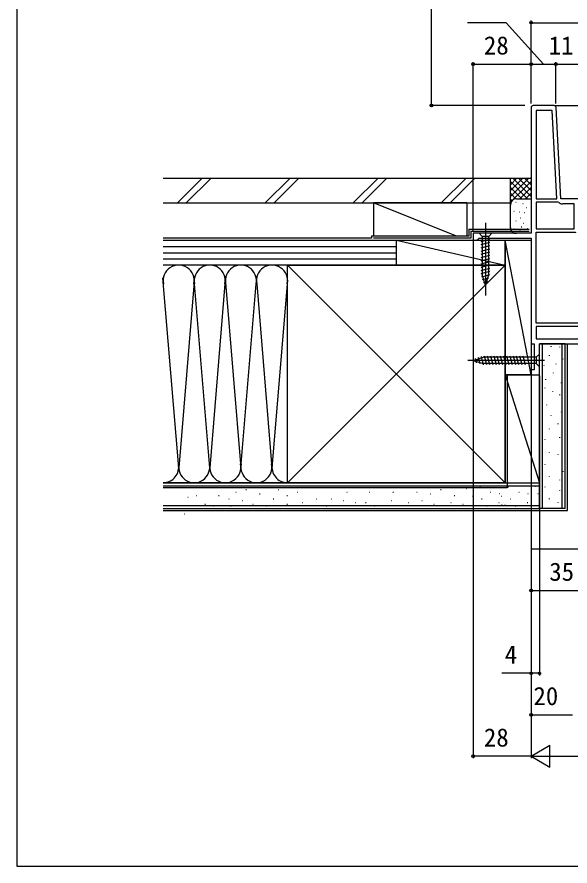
# Model space of a CAD drawing. Units: millimetres, scale not verified. Extents: x -525 to 525, y -783 to 778.
# Drawn here: x -525 to -258.2, y -782.7 to -373 of the extents above; entities that cross this region are included whole.
import ezdxf
from ezdxf.enums import TextEntityAlignment as Align

# ---------------------------------------------------------------- set-up
doc = ezdxf.new("R2010")
doc.units = ezdxf.units.MM
doc.header["$LTSCALE"] = 4
for name, color, linetype in [('0-3_YKK_11', 7, 'Continuous'), ('0-5_YKK_12', 2, 'Continuous'), ('0-6_YKK_13', 4, 'Continuous'), ('0-8_YKK_D', 6, 'Continuous'), ('0-9_YKK_ZWAK', 7, 'Continuous'), ('0-A_YSS_K', 3, 'Continuous'), ('0-B_YSS_KE', 3, 'Continuous')]:
    doc.layers.add(name, color=color, linetype=linetype)
doc.styles.add('ＭＳ ゴシック', font='')
doc.styles.get('ＭＳ ゴシック').set_extended_font_data('MS Gothic')

msp = doc.modelspace()

# ---------------------------------------------------------------- linework, layer by layer
at = {"layer": '0-3_YKK_11'}
msp.add_line((-265.949, -415.7), (-276, -415.7), dxfattribs=at)
for points in [[(-277, -416.7), (-277, -477.3), (-305, -477.3), (-305, -480.7), (-303.1, -480.7), (-302.6, -480.2), (-302.1, -479.7), (-277, -479.7), (-277, -530.7), (-275.5, -530.7), (-275.5, -543.2), (-277, -543.2), (-277, -545.7), (-273, -545.7), (-273, -530.7), (-221, -530.7), (-221, -528.9), (-223, -528.9), (-223, -520.7), (-226.3, -520.7)], [(-248.174, -466.915), (-253.8, -467.907), (-253.8, -463.1), (-248.444, -463.1), (-247.576, -463.642), (-247, -463.323), (-247, -460.7), (-262.642, -460.7), (-264.95, -416.648)], [(-263.635, -462.418), (-263.958, -462.3), (-274.6, -462.3), (-274.6, -475.2)], [(-274.6, -475.2), (-256.2, -475.2), (-256.2, -463.1), (-261.767, -463.1)], [(-274.6, -520.7), (-274.6, -476.8), (-255.8, -476.8), (-255.455, -476.938)], [(-253.6, -519.3), (-253.6, -520.7), (-274.6, -520.7)]]:
    msp.add_lwpolyline(points, dxfattribs=at)
for points in [[(-264.644, -460.7), (-266.877, -418.1), (-274.6, -418.1), (-274.6, -460.7)], [(-274.6, -528.3), (-248.6, -528.3), (-248.6, -522.3), (-274.6, -522.3)]]:
    msp.add_lwpolyline(points, close=True, dxfattribs=at)
for centre, radius, start, end in [((-276, -416.7), 1, 90.00001, 179.99999), ((-265.949, -416.7), 1, 3.00003, 90), ((-261.767, -460.2), 2.9, 229.88081, 270.00001)]:
    msp.add_arc(centre, radius, start, end, dxfattribs=at)
at = {"layer": '0-5_YKK_12'}
for p, q in [((-265.949, -415.7), (-103.5, -415.7)), ((-273.5, -545.7), (-273.002, -545.7))]:
    msp.add_line(p, q, dxfattribs=at)
at = {"layer": '0-6_YKK_13'}
for p, q in [((-299, -472.3), (-299, -507.3)), ((-295.9, -477.3), (-302.1, -477.3)), ((-302.1, -477.3), (-300.55, -478.85)), ((-300.55, -478.85), (-300.55, -497.384)), ((-297.45, -478.85), (-300.55, -478.85)), ((-295.9, -477.3), (-297.45, -478.85)), ((-297.45, -497.384), (-297.45, -478.85)), ((-301.1, -481.276), (-296.9, -480.151)), ((-301.1, -482.829), (-296.9, -481.704)), ((-301.1, -484.382), (-296.9, -483.257)), ((-301.1, -485.935), (-296.9, -484.81)), ((-301.1, -487.488), (-296.9, -486.363)), ((-301.1, -489.041), (-296.9, -487.916)), ((-301.1, -490.594), (-296.9, -489.469)), ((-301.1, -492.147), (-296.9, -491.021)), ((-301.1, -493.7), (-296.9, -492.574)), ((-301.1, -495.253), (-296.9, -494.127)), ((-301.1, -496.806), (-296.9, -495.68)), ((-300.841, -498.289), (-296.9, -497.233)), ((-299, -502.3), (-300.55, -497.384)), ((-300.39, -499.721), (-297.354, -498.908)), ((-299, -502.3), (-297.45, -497.384)), ((-299.938, -501.153), (-297.888, -500.604)), ((-298.38, -540.8), (-299.506, -536.6)), ((-296.827, -540.8), (-297.953, -536.6)), ((-295.274, -540.8), (-296.4, -536.6)), ((-293.721, -540.8), (-294.847, -536.6)), ((-292.169, -540.8), (-293.294, -536.6)), ((-290.616, -540.8), (-291.741, -536.6)), ((-289.063, -540.8), (-290.188, -536.6)), ((-287.51, -540.8), (-288.635, -536.6)), ((-285.957, -540.8), (-287.082, -536.6)), ((-284.404, -540.8), (-285.529, -536.6)), ((-282.851, -540.8), (-283.976, -536.6)), ((-281.298, -540.8), (-282.423, -536.6)), ((-279.745, -540.8), (-280.871, -536.6)), ((-270.5, -538.7), (-307.5, -538.7)), ((-305, -538.7), (-300.084, -537.15)), ((-305, -538.7), (-300.084, -537.15)), ((-305, -538.7), (-300.084, -540.25)), ((-303.304, -539.811), (-303.853, -537.761)), ((-301.608, -540.346), (-302.421, -537.31)), ((-299.933, -540.8), (-300.989, -536.858)), ((-274.55, -537.15), (-300.084, -537.15)), ((-274.55, -540.25), (-300.084, -540.25)), ((-273, -541.8), (-274.55, -540.25))]:
    msp.add_line(p, q, dxfattribs=at)
msp.add_lwpolyline([(-273, -535.6), (-274.55, -537.15), (-274.55, -540.25)], dxfattribs=at)
at = {"layer": '0-8_YKK_D'}
for p, q in [((-325, -415.7), (-325, -142.2)), ((-277, -412.7), (-277, -374.7)), ((-277, -375.7), (-221, -375.7)), ((-305, -476.3), (-305, -394.7)), ((-305, -395.7), (-277, -395.7)), ((-277, -414.7), (-277, -394.7)), ((-277, -414.7), (-277, -394.7)), ((-277, -395.7), (-265, -395.7)), ((-265, -414.7), (-265, -394.7)), ((-265, -413.7), (-265, -394.7)), ((-265, -395.7), (-254, -395.7)), ((-280, -415.7), (-326, -415.7)), ((-305, -481.2), (-305, -730.7)), ((-277, -545.45), (-277, -730.7)), ((-277, -546.2), (-277, -690.7)), ((-277, -547.2), (-277, -650.7)), ((-277, -548.7), (-277, -730.7)), ((-273, -546.2), (-273, -690.7)), ((-277, -549.7), (-277, -710.7)), ((-277, -649.7), (-242, -649.7)), ((-277, -709.7), (-257, -709.7)), ((-277, -729.7), (-267.907, -724.45)), ((-267.907, -734.95), (-267.907, -724.45)), ((-277, -729.7), (-305, -729.7)), ((-277, -729.7), (-267.907, -734.95)), ((-277, -729.7), (-258.813, -729.7)), ((-266.5, -729.7), (62.5, -729.7))]:
    msp.add_line(p, q, dxfattribs=at)
for points in [[(-271, -395.7), (-289, -375.7), (-307.727, -375.7)], [(-273, -689.7), (-277, -689.7), (-291.118, -689.7)]]:
    msp.add_lwpolyline(points, dxfattribs=at)
for centre in [(-277, -375.7), (-305, -395.7), (-277, -395.7), (-277, -395.7), (-265, -395.7), (-265, -395.7), (-325, -415.7), (-277, -649.7), (-277, -689.7), (-273, -689.7), (-277, -709.7), (-305, -729.7)]:
    msp.add_circle(centre, 0.637, dxfattribs=at)
at = {"layer": '0-9_YKK_ZWAK'}
msp.add_line((-525, 747.3), (-525, -782.7), dxfattribs=at)
msp.add_lwpolyline([(-525, -782.7), (525, -782.7), (525, 747.3)], dxfattribs=at)
at = {"layer": '0-A_YSS_K'}
for p, q in [((-447.633, -462.7), (-435.633, -450.7)), ((-443.39, -462.7), (-431.39, -450.7)), ((-405.206, -462.7), (-393.206, -450.7)), ((-400.964, -462.7), (-388.964, -450.7)), ((-362.78, -462.7), (-350.78, -450.7)), ((-358.537, -462.7), (-346.537, -450.7)), ((-320.353, -462.7), (-308.353, -450.7)), ((-316.111, -462.7), (-304.111, -450.7)), ((-287.001, -450.7), (-277.001, -450.7)), ((-287.001, -463.7), (-287.001, -450.7)), ((-278.143, -450.7), (-287.001, -459.558)), ((-280.971, -450.7), (-287.001, -456.729)), ((-283.8, -450.7), (-287.001, -453.901)), ((-286.628, -450.7), (-287.001, -451.073)), ((-277.001, -459.558), (-285.858, -450.7)), ((-277.001, -456.729), (-283.03, -450.7)), ((-277.001, -453.901), (-280.202, -450.7)), ((-277.001, -451.073), (-277.373, -450.7)), ((-277.001, -452.386), (-287.001, -462.386)), ((-278.687, -460.7), (-287.001, -452.386)), ((-281.515, -460.7), (-287.001, -455.215)), ((-284.326, -460.718), (-287.001, -458.043)), ((-277.001, -455.215), (-282.486, -460.7)), ((-277.001, -458.043), (-279.675, -460.718)), ((-313.001, -478.7), (-353.001, -462.7)), ((-353.001, -462.7), (-353.001, -478.7)), ((-308.001, -462.7), (-353.001, -462.7)), ((-308.001, -462.7), (-308.001, -478.7)), ((-286.206, -461.666), (-287.001, -460.872)), ((-284.196, -462.528), (-284.396, -462.528)), ((-284.001, -460.7), (-277.001, -460.7)), ((-287.001, -474.8), (-287.001, -463.7)), ((-285.197, -466.867), (-285.397, -466.867)), ((-280.857, -463.195), (-281.057, -463.195)), ((-279.001, -465.026), (-279.201, -465.026)), ((-282.526, -467.201), (-282.727, -467.201)), ((-281.924, -469.994), (-282.124, -469.994)), ((-280.19, -467.535), (-280.39, -467.535)), ((-284.196, -471.541), (-284.396, -471.541)), ((-281.545, -474.32), (-281.745, -474.32)), ((-280.524, -472.542), (-280.724, -472.542)), ((-278.541, -475.151), (-278.741, -475.151)), ((-285.197, -475.382), (-285.397, -475.382)), ((-277.301, -477.3), (-284.001, -477.3)), ((-282.193, -476.214), (-282.393, -476.214)), ((-454.494, -480.7), (-342.001, -480.7)), ((-353.001, -480.7), (-308.001, -480.7)), ((-342.001, -492.7), (-342.001, -480.7)), ((-342.001, -480.7), (-289.501, -492.7)), ((-277, -545.7), (-289.501, -480.7)), ((-454.494, -483.7), (-342.001, -483.7)), ((-454.494, -486.7), (-342.001, -486.7)), ((-454.494, -489.7), (-342.001, -489.7)), ((-394.503, -492.7), (-454.497, -492.7)), ((-342.001, -492.7), (-454.494, -492.7)), ((-289.503, -597.7), (-394.503, -492.7)), ((-289.503, -492.7), (-394.503, -597.7)), ((-447.003, -590.581), (-454.581, -498.882)), ((-432.003, -590.581), (-439.504, -499.807)), ((-439.579, -500.732), (-447.003, -590.581)), ((-424.664, -501.765), (-432.003, -590.581)), ((-424.394, -501.145), (-417.003, -590.581)), ((-417.003, -590.581), (-409.661, -501.732)), ((-409.345, -501.732), (-402.003, -590.581)), ((-394.509, -499.894), (-401.845, -588.668)), ((-271.503, -610.2), (-271.503, -530.7)), ((-267.555, -531.892), (-267.555, -532.092)), ((-263.344, -532.119), (-263.344, -532.319)), ((-262.003, -610.2), (-262.003, -530.7)), ((-259.503, -611.2), (-259.503, -530.7)), ((-268.289, -536.24), (-268.289, -536.44)), ((-264.992, -540.361), (-264.992, -540.561)), ((-261.695, -537.888), (-261.695, -538.088)), ((-270.783, -541.182), (-270.783, -541.382)), ((-266.385, -544.69), (-266.385, -544.89)), ((-262.098, -544.5), (-262.098, -544.7)), ((-289.503, -545.7), (-273.003, -545.7)), ((-289.503, -597.7), (-289.503, -545.7)), ((-289.503, -545.7), (-273.003, -597.7)), ((-273.003, -597.7), (-273.003, -545.251)), ((-270.004, -547.808), (-270.004, -548.008)), ((-270.437, -551.899), (-270.437, -552.099)), ((-262.519, -549.426), (-262.519, -549.626)), ((-266.64, -553.547), (-266.64, -553.747)), ((-263.344, -555.195), (-263.344, -555.395)), ((-269.613, -560.14), (-269.613, -560.34)), ((-267.464, -565.085), (-267.464, -565.285)), ((-262.519, -563.437), (-262.519, -563.637)), ((-264.168, -569.206), (-264.168, -569.406)), ((-268.289, -571.679), (-268.289, -571.879)), ((-270.437, -576.624), (-270.437, -576.824)), ((-263.344, -575.799), (-263.344, -575.999)), ((-268.289, -583.148), (-268.289, -583.348)), ((-264.168, -583.972), (-264.168, -584.172)), ((-270.437, -588.917), (-270.437, -589.117)), ((-261.695, -592.214), (-261.695, -592.414)), ((-394.503, -597.7), (-454.497, -597.7)), ((-289.503, -597.7), (-273.003, -597.7)), ((-268.289, -594.686), (-268.289, -594.886)), ((-263.344, -596.335), (-263.344, -596.535)), ((-454.497, -599.2), (-273.003, -599.2)), ((-434.108, -600.266), (-434.308, -600.266)), ((-427.515, -599.442), (-427.715, -599.442)), ((-414.329, -601.09), (-414.529, -601.09)), ((-405.263, -599.442), (-405.463, -599.442)), ((-398.67, -601.09), (-398.87, -601.09)), ((-382.186, -600.266), (-382.386, -600.266)), ((-373.121, -600.266), (-373.321, -600.266)), ((-359.934, -600.266), (-360.134, -600.266)), ((-349.22, -600.266), (-349.42, -600.266)), ((-336.926, -600.266), (-337.126, -600.266)), ((-320.443, -601.09), (-320.643, -601.09)), ((-312.201, -600.266), (-312.401, -600.266)), ((-308.11, -600.699), (-308.31, -600.699)), ((-301.484, -599.919), (-301.684, -599.919)), ((-288.686, -599.53), (-288.886, -599.53)), ((-287.711, -599.919), (-287.911, -599.919)), ((-274.913, -599.53), (-275.113, -599.53)), ((-270.437, -599.631), (-270.437, -599.831)), ((-263.344, -601.28), (-263.344, -601.48)), ((-442.35, -604.887), (-442.55, -604.887)), ((-438.229, -604.062), (-438.429, -604.062)), ((-427.515, -604.062), (-427.715, -604.062)), ((-422.57, -605.711), (-422.77, -605.711)), ((-419.274, -602.414), (-419.474, -602.414)), ((-407.735, -603.238), (-407.935, -603.238)), ((-401.142, -605.711), (-401.342, -605.711)), ((-394.549, -604.062), (-394.749, -604.062)), ((-389.604, -602.414), (-389.804, -602.414)), ((-380.538, -605.711), (-380.738, -605.711)), ((-373.121, -605.711), (-373.321, -605.711)), ((-365.703, -602.414), (-365.903, -602.414)), ((-354.989, -602.414), (-355.189, -602.414)), ((-343.451, -602.414), (-343.651, -602.414)), ((-331.981, -602.414), (-332.181, -602.414)), ((-325.388, -603.238), (-325.588, -603.238)), ((-313.85, -604.062), (-314.05, -604.062)), ((-304.992, -604.317), (-305.192, -604.317)), ((-300.663, -605.711), (-300.863, -605.711)), ((-296.542, -602.414), (-296.742, -602.414)), ((-292.194, -603.148), (-292.394, -603.148)), ((-291.219, -604.317), (-291.419, -604.317)), ((-286.89, -605.711), (-287.09, -605.711)), ((-282.77, -602.414), (-282.969, -602.414)), ((-278.422, -603.148), (-278.621, -603.148)), ((-273.619, -603.148), (-273.819, -603.148)), ((-268.289, -605.401), (-268.289, -605.601)), ((-454.497, -608.7), (-273.003, -608.7)), ((-434.108, -608.183), (-434.308, -608.183)), ((-429.988, -609.007), (-430.188, -609.007)), ((-421.746, -609.007), (-421.946, -609.007)), ((-415.977, -606.535), (-416.177, -606.535)), ((-411.032, -608.183), (-411.232, -608.183)), ((-404.439, -609.007), (-404.639, -609.007)), ((-394.549, -608.183), (-394.749, -608.183)), ((-387.131, -607.359), (-387.331, -607.359)), ((-375.593, -609.007), (-375.793, -609.007)), ((-367.351, -606.535), (-367.551, -606.535)), ((-361.582, -607.359), (-361.782, -607.359)), ((-356.637, -607.359), (-356.837, -607.359)), ((-352.517, -609.007), (-352.717, -609.007)), ((-344.275, -606.535), (-344.475, -606.535)), ((-336.102, -607.359), (-336.302, -607.359)), ((-329.509, -606.535), (-329.709, -606.535)), ((-323.74, -608.183), (-323.94, -608.183)), ((-315.498, -607.359), (-315.698, -607.359)), ((-309.729, -608.183), (-309.929, -608.183)), ((-304.802, -608.605), (-305.002, -608.605)), ((-298.191, -609.007), (-298.391, -609.007)), ((-292.422, -607.359), (-292.622, -607.359)), ((-291.029, -608.605), (-291.229, -608.605)), ((-289.466, -608.605), (-289.666, -608.605)), ((-284.418, -609.007), (-284.618, -609.007)), ((-278.649, -607.359), (-278.849, -607.359)), ((-277.003, -610.2), (-277.003, -629.7)), ((-264.168, -607.049), (-264.168, -607.249)), ((-454.497, -611.2), (-259.503, -611.2)), ((-443.998, -612.826), (-444.198, -612.826)), ((-277.003, -629.7), (-103.5, -629.7))]:
    msp.add_line(p, q, dxfattribs=at)
for points in [[(-342.001, -492.7), (-342.001, -480.7), (-289.501, -480.7), (-289.501, -492.7)], [(-289.501, -545.7), (-289.501, -480.7), (-277.001, -480.7), (-277, -545.7)]]:
    msp.add_lwpolyline(points, close=True, dxfattribs=at)
for centre, radius, start, end in [((-284.001, -463.7), 3, 90, 180), ((-284.393, -474.691), 2.609, 181.73764, 278.65122), ((-447.003, -500.2), 7.5, 348.21621, 191.78356), ((-432.003, -500.2), 7.5, 348.21621, 191.78332), ((-417.003, -500.2), 7.5, 348.21621, 191.78332), ((-402.003, -500.2), 7.5, 348.21621, 191.78332), ((-454.503, -590.2), 7.5, 270.0476, 11.78354), ((-439.503, -590.2), 7.5, 168.21647, 11.78354), ((-424.503, -590.2), 7.5, 168.21647, 11.78354), ((-409.503, -590.2), 7.5, 168.21647, 11.78354), ((-394.503, -590.2), 7.5, 168.21647, 270)]:
    msp.add_arc(centre, radius, start, end, dxfattribs=at)
at = {"layer": '0-B_YSS_KE'}
for p, q in [((-454.494, -450.7), (-287.001, -450.7)), ((-307.001, -475.3), (-278.001, -475.3)), ((-354.001, -478.7), (-354.001, -479.7)), ((-306.001, -476.3), (-278.001, -476.3)), ((-354.001, -479.7), (-454.494, -479.7)), ((-394.503, -506.665), (-394.503, -492.7)), ((-394.503, -597.7), (-394.503, -500.2)), ((-273.003, -610.2), (-273.003, -530.7)), ((-260.503, -530.7), (-273.003, -530.7)), ((-260.503, -610.2), (-260.503, -530.7)), ((-288.503, -545.7), (-288.503, -600.2)), ((-454.497, -597.7), (-273.003, -597.7)), ((-273.003, -610.2), (-273.003, -597.7)), ((-288.503, -600.2), (-454.497, -600.2)), ((-454.497, -610.2), (-273.003, -610.2)), ((-260.503, -610.2), (-273.003, -610.2))]:
    msp.add_line(p, q, dxfattribs=at)
for points in [[(-454.494, -462.7), (-287.001, -462.7), (-287.001, -450.7)], [(-307.001, -475.3), (-307.001, -478.7), (-354.001, -478.7)], [(-306.001, -476.3), (-306.001, -479.7), (-353.001, -479.7)], [(-394.503, -492.7), (-289.503, -492.7), (-289.503, -597.7), (-394.503, -597.7)]]:
    msp.add_lwpolyline(points, dxfattribs=at)

# ---------------------------------------------------------------- texts
at = {"layer": '0-8_YKK_D', "style": 'ＭＳ ゴシック'}
for s, p in [('28', (-299.761, -393.7)), ('11', (-268.52, -393.7)), ('35', (-268.227, -647.7)), ('4', (-289.732, -687.7)), ('20', (-275.864, -707.7)), ('28', (-299.761, -727.7))]:
    msp.add_text(s, height=8.798, dxfattribs=at).set_placement(p, align=Align.BOTTOM_LEFT)

doc.saveas('drawing.dxf')
